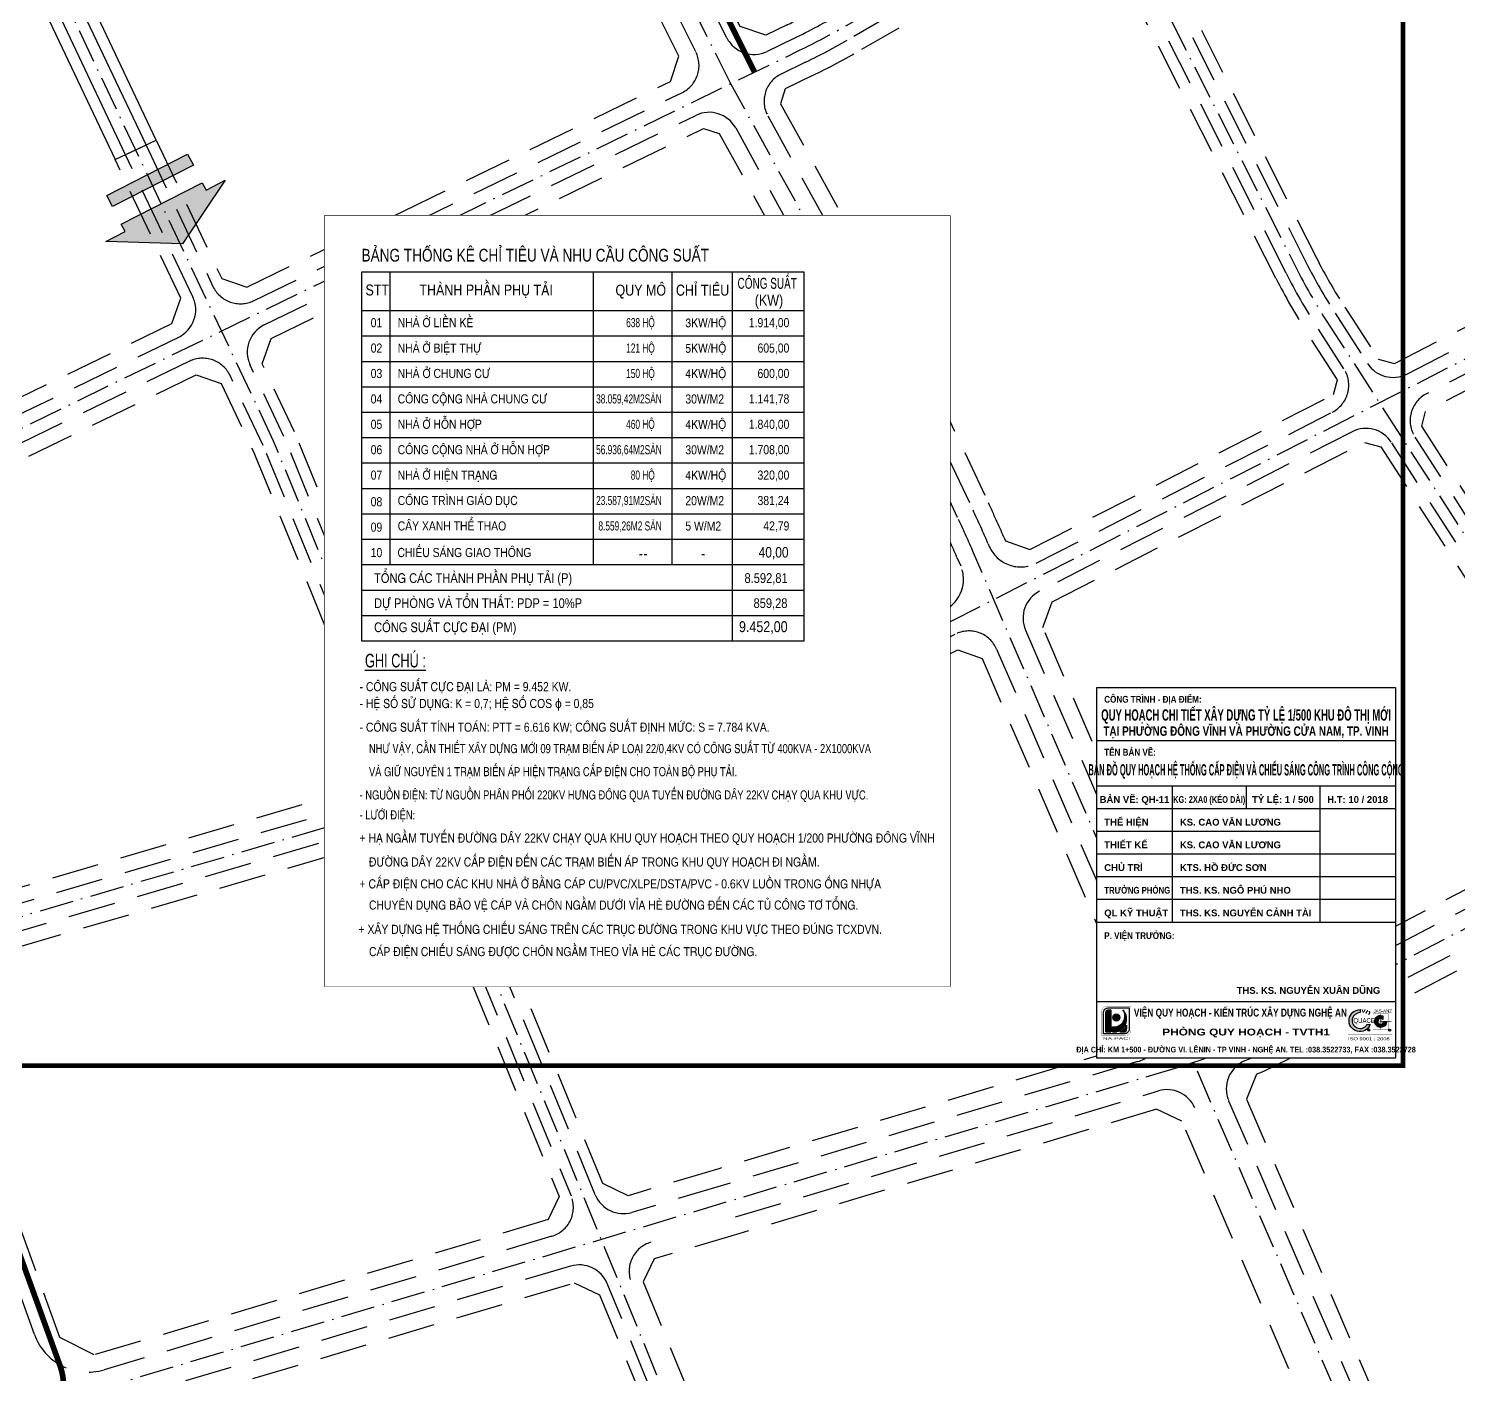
# Model space of a CAD drawing. Header units: metres. Extents: x 566107 to 571261, y 2062953 to 2068466.
# Drawn here: x 568860.5 to 569238.6, y 2065749.5 to 2066105.4 of the extents above; entities that cross this region are included whole.
import ezdxf
from ezdxf.enums import TextEntityAlignment as Align

# ---------------------------------------------------------------- set-up
doc = ezdxf.new("R2010")
doc.units = ezdxf.units.M
for name, pattern in [('ACAD_ISO03W100', [30, 12, -18]), ('ACAD_ISO10W100', [18.5, 12, -3, 0.5, -3]), ('HIDDEN', [0.375, 0.25, -0.125])]:
    doc.linetypes.add(name, pattern=pattern)
for name, color, linetype in [('Dien', 1, 'CONTINUOUS'), ('DIEN QH', 6, 'CONTINUOUS'), ('hacth sdd', 8, 'CONTINUOUS'), ('hatchViaHe+LogDg', 129, 'CONTINUOUS'), ('Khung ban ve', 7, 'CONTINUOUS'), ('KTEN', 7, 'CONTINUOUS'), ('LogDg', 7, 'CONTINUOUS'), ('LogDg phu', 7, 'CONTINUOUS'), ('TimDg', 222, 'CONTINUOUS'), ('ViaHeS', 32, 'CONTINUOUS'), ('ViaHeSphu', 32, 'CONTINUOUS')]:
    doc.layers.add(name, color=color, linetype=linetype)
doc.styles.add('ARIALB', font='VHARIALB.TTF', dxfattribs={"width": 0.75})
doc.styles.add('CHU HOA Day', font='VHARIAL.TTF')
doc.styles.add('CHUSDD', font='VHAVANB.TTF')
doc.styles.add('ghi chu', font='VHBLACK.TTF', dxfattribs={"width": 0.8, "height": 2.2})
doc.styles.add('KTEN', font='VHARIALN.TTF')
doc.styles.add('Lg', font='VHSOUTH.TTF')
doc.styles.add('qucert', font='VHHELS.TTF')
doc.styles.get("Standard").update_dxf_attribs({"font": 'VHARIALN.TTF'})
doc.linetypes.add('DIEN22KV', pattern='A,12.7,-5.08,["22KV",Standard,S=2.54,R=0,X=-2.54,Y=-1.27],-9.08', length=26.86)
doc.linetypes.add('DIEN35KV', pattern='A,12.7,-5.08,["35KV",Standard,S=2.54,R=0,X=-2.54,Y=-1.27],-9.08', length=26.86)
pattern_1 = [(0, (211395.3925541214, -90336.13277376824), (1e-16, 0.2235564632651858), [])]
pattern_2 = [(0, (574248.8517810417, -244446.574860965), (1e-16, 0.2235564632651857), [])]

# ---------------------------------------------------------------- blocks, each defined once
blk = doc.blocks.new('Lo go VQH')
at = {"layer": 'Khung ban ve'}
h = blk.add_hatch(dxfattribs=at)
h.set_pattern_fill('ANSI31', color=96, scale=1.788451706121486, angle=315, style=0)
h.set_pattern_definition(pattern_1)
edge = h.paths.add_edge_path()
edge.add_line((574263.2054599047, -244278.4885862459), (574264.2810953896, -244278.4885862459))
edge.add_line((574264.2810953896, -244278.4885862459), (574264.2810953896, -244291.3688516108))
edge.add_line((574264.2810953896, -244291.3688516108), (574261.4170081986, -244291.3688516108))
edge.add_line((574261.4170081986, -244291.3688516108), (574261.4170081986, -244280.277037952))
edge.add_arc((574263.2054599046, -244280.277037952), 1.788451706059277, 89.99999999627039, 179.9999999981352, ccw=False)
h = blk.add_hatch(dxfattribs=at)
h.set_pattern_fill('ANSI31', color=96, scale=1.788451706121486, angle=315, style=0)
h.set_pattern_definition(pattern_1)
h.paths.add_polyline_path([(574271.298229289, -244278.4885862459, -0.6666872042364773), (574265.1753212428, -244288.300325458), (574265.1753212428, -244291.3688516108, 0.693719555275417)])
h = blk.add_hatch(dxfattribs=at)
h.set_pattern_fill('ANSI31', color=1, scale=1.788451706121486, angle=315, style=0)
h.set_pattern_definition(pattern_2)
edge = h.paths.add_edge_path()
edge.add_arc((574267.4690535716, -244283.0001501141), 2.014301086782563, 0, 360)
h = blk.add_hatch(dxfattribs=at)
h.set_pattern_fill('ANSI31', color=96, scale=1.788451706121486, angle=315, style=0)
h.set_pattern_definition(pattern_2)
h.paths.add_polyline_path([(574269.5285346288, -244291.3688516108), (574271.6223404566, -244291.3688516108, 0.4142135623730951), (574273.4107921628, -244289.5803999047), (574273.4107921628, -244287.4895842848, -0.1671265788168209)])
for p, q in [((574265.1753212428, -244291.3688516108), (574265.1753212428, -244288.300325458)), ((574273.4107921625, -244287.4895842848), (574273.4107921625, -244289.5803999047)), ((574269.5285346288, -244291.3688516108), (574271.6223404566, -244291.3688516108))]:
    blk.add_line(p, q, dxfattribs=at)
at = {"layer": 'Khung ban ve', "color": 8, "const_width": 0.1193428874866047}
blk.add_lwpolyline([(574272.8801398897, -244293.3400880008), (574259.0602330997, -244293.3400880008), (574259.0602330997, -244279.5201812109, -0.4142135623730955), (574262.1313234974, -244276.4490908132), (574275.9512302872, -244276.4490908132), (574275.9512302872, -244290.268997603, -0.4142135623730949)], format="xyb", close=True, dxfattribs=at)
at = {"layer": 'Khung ban ve'}
for points in [[(574272.2417259525, -244292.3513646544), (574260.048956446, -244292.3513646544), (574260.048956446, -244280.1585951479, -0.4142135623730955), (574262.7584607808, -244277.4490908131), (574274.9512302872, -244277.4490908131), (574274.9512302872, -244289.6418603196, -0.4142135623730949)], [(574263.2054599047, -244278.4885862459), (574264.2810953896, -244278.4885862459), (574264.2810953896, -244291.3688516108), (574261.4170081986, -244291.3688516108), (574261.4170081986, -244280.277037952, -0.4142135623730951)]]:
    blk.add_lwpolyline(points, format="xyb", close=True, dxfattribs=at)
blk.add_circle((574267.4690535716, -244283.0001501141), 2.014301086782563, dxfattribs=at)
for centre, radius, start, end in [((574266.1928266529, -244282.1189521784), 6.264558474578288, 260.6524632251169, 35.41599206321564), ((574265.8288574881, -244283.7840640072), 7.612891212695201, 265.0753253037811, 44.07453177830738), ((574265.8288574881, -244283.7840640072), 8.438993656605867, 296.0020076093737, 333.9538443294737), ((574271.6223404566, -244289.5803999047), 1.788451706121486, 270, 0)]:
    blk.add_arc(centre, radius, start, end, dxfattribs=at)
at = {"layer": 'Khung ban ve', "color": 7, "linetype": 'Continuous', "style": 'CHU HOA Day', "width": 1.896356914173041}
blk.add_text('na.paci', height=1.5, dxfattribs=at).set_placement((574259.5453352983, -244295.8580949404), (574275.444464106, -244295.8580949404), align=Align.FIT)
blk = doc.blocks.new('Iso2')
at = {"layer": 'Khung ban ve'}
for points in [[(22.93323919837425, 39.87287006068493), (22.93323919837425, 45.4219138247496, 1.89725448250508), (41.80665518627839, 17.35536511610438), (35.64011241072384, 17.35536511610438, -1.704345962455295)], [(72.47733678581456, 22.4109563142447), (66.78856129930507, 22.4109563142447, -4.571524084234249), (65.76887521026904, 26.80861892936132), (65.76887521026904, 33.61963301646087, 3.106453932130191)]]:
    blk.add_hatch(color=152, dxfattribs=at).paths.add_polyline_path(points)
at = {"layer": 'Khung ban ve', "color": 152}
for points in [[(22.93323919837425, 45.4219138247496), (22.93323919837425, 39.87287006068493, 1.704345962455295), (35.64011241072384, 17.35536511610438), (41.80665518627839, 17.35536511610438, -1.89725448250508), (22.93323919837425, 45.4219138247496), (22.93323919837425, 39.87287006068493)], [(65.76887521026904, 33.61963301646087), (65.76887521026904, 26.80861892936132, 4.571524084234249), (66.78856129930507, 22.4109563142447), (72.47733678581456, 22.4109563142447, -3.106453932130191), (65.76887521026904, 33.61963301646087, 0.2071938089697671)]]:
    blk.add_lwpolyline(points, format="xyb", dxfattribs=at)
at = {"layer": 'Khung ban ve', "color": 130, "linetype": 'ACAD_ISO03W100', "ltscale": 0.0001, "const_width": 0.5}
blk.add_lwpolyline([(47.07358921817821, 8.951478247789794), (75.96912935980134, 8.951478247789794), (75.96912935980134, 37.43010417120266), (47.07358921817821, 37.43010417120266)], close=True, dxfattribs=at)
for points in [[(61.07717115635566, 38.65247911877468), (61.07717115635566, 7.518819520710352)], [(43.68618034101807, 23.31755555950981), (61.07717115635566, 23.31755555950981)]]:
    blk.add_lwpolyline(points, dxfattribs=at)
at = {"layer": 'Khung ban ve', "color": 32, "const_width": 1}
blk.add_lwpolyline([(61.07717115635566, 23.5810043997849), (81.17706030848787, 23.5810043997849)], dxfattribs=at)
at = {"layer": 'Khung ban ve', "color": 130, "const_width": 1}
blk.add_lwpolyline([(83.02901482612346, -1.643453250588208), (0.1346825287414788, -1.643453250588208)], dxfattribs=at)
at = {"layer": 'Khung ban ve', "color": 152}
for centre in [(39.19176170260039, 7.048733289032213), (78.29165976753494, 7.048733289032213)]:
    blk.add_circle(centre, 1.994138130875126, dxfattribs=at)
at = {"layer": 'Khung ban ve', "color": 152, "style": 'qucert', "width": 0.75}
blk.add_text('quacert', height=9, dxfattribs=at).set_placement((10.46039015558443, 20.58140231416532))
at = {"layer": 'Khung ban ve', "style": 'Lg', "width": 1.449999999999999}
blk.add_text('iso 9001 : 2008 ', height=5.5, dxfattribs=at).set_placement((0.5672030727237143, -11.77100336611931))
at = {"layer": 'Khung ban ve', "color": 152, "width": 6, "attachment_point": 1, "style": 'qucert'}
for s, insert, char_height, rotation in [('{\\f.VnBahamasB|b1|i0|c0|p34;\\W1.4;\\T1.35;v}', (25.72328765420195, 48.29178888064411), 8, 354.09768764793756), ('{\\f.VnBahamasB|b1|i0|c0|p34;\\W1.4;n}', (35.958509920672, 47.40800198088083), 9, 332.22172411190087)]:
    blk.add_mtext(s, dxfattribs=dict(at, insert=insert, char_height=char_height, rotation=rotation))
at = {"layer": 'Khung ban ve', "color": 152, "attachment_point": 1, "style": 'qucert'}
for s, insert, char_height, width in [('\\pt12.6;jas-anz', (47.94844504116097, 45.96590715507888), 6, 28.86497407997911), ('\\pt12.6;{\\f.VnArialH|b1|i0|c0|p34;r}', (38.5145314994268, 7.953174196622712), 1.889999999999995, 1.60257936288277), ('\\pt12.6;{\\f.VnArialH|b1|i0|c0|p34;r}', (77.61442956436134, 7.953174196622712), 1.889999999999995, 1.60257936288277)]:
    blk.add_mtext(s, dxfattribs=dict(at, insert=insert, char_height=char_height, width=width))
blk = doc.blocks.new('khungten-EuS2')
at = {"color": 5}
blk.add_wipeout([(-78.99999999813735, 98.00000000000001), (-2.248512487312837e-11, 98.00000000000001), (-2.248512487312837e-11, 0), (-78.99999999813735, 0)], dxfattribs=at).dxf.layer = 'KTEN'
at = {"layer": 'KTEN'}
blk.add_lwpolyline([(0, 0), (-78.99999999813735, 0), (-78.99999999813735, 98), (0, 98)], close=True, dxfattribs=at)
at = {"layer": 'KTEN', "color": 32, "flags": 128}
for points in [[(-78.99999999813735, 84), (0, 84)], [(-78.99999999813735, 72), (0, 72)], [(-58.99999999906868, 72), (-58.99999999906868, 36)], [(-39.49999999906868, 72), (-39.49999999906868, 66)], [(-19.99999999906868, 72), (-19.99999999906868, 36)], [(-78.99999999813735, 66), (0, 66)], [(-78.99999999813735, 60), (-19.99999999906867, 60)], [(-78.99999999813735, 54), (-2.250644115520117e-11, 54.00000000000001)], [(-78.99999999813735, 48), (0, 48)], [(-78.99999999813735, 42), (0, 42)], [(-78.99999999813735, 36), (0, 36)], [(-78.99999999813735, 15), (0, 15)]]:
    blk.add_lwpolyline(points, dxfattribs=at)
at = {"layer": 'Khung ban ve'}
for name, p, xscale, yscale, zscale in [('Lo go VQH', (-262628.89151041, 111696.9277359627), 0.4572000000625849, 0.4571999998297542, 0.4571999999939421), ('Iso2', (-12.60408049833495, 6.40331695554778), 0.1413914271397516, 0.1413914272561669, 0.1413914271104056)]:
    blk.add_blockref(name, p, dxfattribs=dict(at, xscale=xscale, yscale=yscale, zscale=zscale))
at = {"layer": 'Khung ban ve', "linetype": 'Continuous', "ltscale": 15, "style": 'ARIALB', "width": 0.75}
blk.add_text('viÖn quy ho¹ch - kiÕn tróc x©y dùng nghÖ an', height=2.1, dxfattribs=at).set_placement((-40.99281247530598, 11), align=Align.CENTER)
at = {"layer": 'Khung ban ve', "linetype": 'Continuous', "ltscale": 15, "style": 'ARIALB', "width": 1.25}
blk.add_text('phßng quy ho¹ch - tvth1', height=1.8, rotation=359.9999999474795, dxfattribs=at).set_placement((-39.49999999906868, 5.994999999878928), align=Align.CENTER)
at = {"layer": 'Khung ban ve', "color": 7, "linetype": 'Continuous', "ltscale": 15, "style": 'ARIALB', "width": 0.8}
blk.add_text('§Þa chØ: km 1+500 - ®\xadêng vi. lªnin - tp vinh - nghÖ an. Tel :038.3522733, Fax :038.3522728', height=1.5, dxfattribs=at).set_placement((-39.49999999918509, 1.503999999491498), align=Align.CENTER)
at = {"layer": 'KTEN', "style": 'ARIALB'}
for s, width, p in [('c«ng tr×nh - ®Þa ®iÓm:', 0.85, (-76.99999999813735, 94)), ('tªn b¶n vÏ:', 0.85, (-76.99999999813735, 80)), ('tr\xadëng phßng', 0.82, (-76.99999999813735, 43.5)), ('p. viÖn tr\xadëng:', 0.85, (-76.99999999813735, 31.5))]:
    blk.add_text(s, height=1.8, rotation=359.9999999465933, dxfattribs=dict(at, width=width)).set_placement(p)
for s, p in [('b¶n vÏ: Qh-11', (-68.99999999860302, 67.5)), ('tû lÖ: 1 / 500', (-29.74999999906868, 67.5)), ('h.t: 10 / 2018', (-9.999999999534339, 67.5))]:
    blk.add_text(s, height=1.8, rotation=359.9999999465933, dxfattribs=at).set_placement(p, align=Align.CENTER)
at = {"layer": 'KTEN', "style": 'ARIALB', "width": 0.75}
blk.add_text('KG: 2xa0 (kÐo dµi)', height=1.8, rotation=359.9999999465933, dxfattribs=at).set_placement((-49.24999999906868, 67.5), align=Align.CENTER)
at = {"layer": 'KTEN', "style": 'ARIALB'}
for s, p in [('thÓ hiÖn', (-76.99999999813735, 61.52193445339799)), ('ks. cao v¨n l\xad¬ng', (-56.99999999906868, 61.5)), ('thiÕt kÕ', (-76.99999999813735, 55.52193445339799)), ('ks. cao v¨n l\xad¬ng', (-56.99999999906868, 55.5)), ('chñ tr×', (-76.99999999813735, 49.5)), ('kts. hå ®øc s¬n', (-56.99999999906868, 49.5)), ('ths. KS. ng« phó nho', (-56.99999999906868, 43.5)), ('QL Kü THUËT', (-76.99999999813735, 37.5)), ('ths. KS. nguyÔn c¶nh tµi', (-56.99999999906868, 37.5)), ('ths. ks. nguyÔn xu©n dòng', (-42, 17))]:
    blk.add_text(s, height=1.8, rotation=359.9999999465933, dxfattribs=at).set_placement(p)
at = {"layer": 'KTEN', "color": 5, "style": 'ARIALB', "width": 0.75}
for tag, height, p in [('CT', 3, (-39.49999999906868, 89.25)), ('DD', 2.5, (-39.49999999906868, 85.25)), ('TBV', 3, (-39.49999999906868, 74.75))]:
    blk.add_attdef(tag, text='', height=height, dxfattribs=at).set_placement(p, align=Align.CENTER)

msp = doc.modelspace()

# ---------------------------------------------------------------- hatches: boundary and pattern name
at = {"layer": 'hacth sdd'}
h = msp.add_hatch(dxfattribs=at)
h.set_pattern_fill('CROSS', color=64, scale=0.05, style=0)
h.set_pattern_definition([(0, (568124.4922125977, 2065856.434559209), (0.3175, 0.3175), [0.15875, -0.4762500000000001]), (90, (568124.5715875977, 2065856.355184209), (-0.3175, 0.3175), [0.15875, -0.4762500000000001])])
edge = h.paths.add_edge_path()
edge.add_arc((568970.7276748744, 2066194.726837185), 1.749977558674758, 300.1574367676133, 480.1574367676133)
edge.add_line((568969.8485250591, 2066196.239952204), (568836.0693864466, 2066118.5116212))
edge.add_arc((568334.5707710537, 2066981.646747391), 998.2500224413319, 297.07455533379755, 300.1574367596903, ccw=False)
edge.add_arc((568789.720296955, 2066091.231726699), 1.749977559042764, 117.0745932350957, 297.0735870310036)
edge.add_arc((568334.5708065463, 2066981.646682356), 1001.74990349739, 297.0745535939011, 300.1574368760959)
edge.add_line((568837.8276861224, 2066115.485391189), (568971.6068246897, 2066193.213722167))
at = {"layer": 'hatchViaHe+LogDg'}
for points in [[(568881.2045800353, 2066061.206051535), (568902.560997077, 2066072.156094965), (568904.097192422, 2066069.268435226), (568882.6977677774, 2066058.293812847)], [(568881.2045800353, 2066061.206051535), (568902.560997077, 2066072.156094965), (568904.097192422, 2066069.268435226), (568882.6977677774, 2066058.293812847)], [(568907.4510782238, 2066062.672954688), (568912.5474959277, 2066065.286033233), (568901.2070647622, 2066048.436685928), (568880.9552358727, 2066049.085253767), (568886.0516535777, 2066051.698332309), (568885.0561950834, 2066053.63982477), (568906.4556197274, 2066064.614447146)], [(568907.4510782238, 2066062.672954688), (568912.5474959277, 2066065.286033233), (568901.2070647622, 2066048.436685928), (568880.9552358727, 2066049.085253767), (568886.0516535777, 2066051.698332309), (568885.0561950834, 2066053.63982477), (568906.4556197274, 2066064.614447146)]]:
    msp.add_hatch(color=158, dxfattribs=at).paths.add_polyline_path(points)

# ---------------------------------------------------------------- linework, layer by layer
at = {"layer": 'Dien', "color": 10, "linetype": 'DIEN22KV', "const_width": 1.5}
msp.add_lwpolyline([(568832.1889035627, 2066534.286698877), (569052.4357790481, 2066093.922974733)], dxfattribs=at)
at = {"layer": 'Dien', "linetype": 'DIEN35KV', "const_width": 1.5, "elevation": -3.034103635002339e-09}
msp.add_lwpolyline([(568773.5334905382, 2066017.202385933), (568786.6982428948, 2065980.609956218), (568817.6458344415, 2065893.118097523), (568868.8698847424, 2065751.722802762, -0.431206018075862), (568859.0547205494, 2065732.239537912), (568456.7991927939, 2065612.243780963)], format="xyb", dxfattribs=at)
at = {"layer": 'DIEN QH', "color": 7}
msp.add_lwpolyline([(568938.8285446703, 2066055.919314977), (569104.1238576421, 2066055.919314977), (569104.1238576412, 2065852.052365207), (568938.8285446694, 2065852.052365207)], close=True, dxfattribs=at)
at = {"layer": 'Khung ban ve', "const_width": 1.2}
msp.add_lwpolyline([(567973.9280794318, 2066641.109092405), (569223.9280794318, 2066641.109092405), (569223.9280794318, 2065831.109092405), (567973.9280794318, 2065831.109092405)], close=True, dxfattribs=at)
at = {"layer": 'LogDg'}
msp.add_lwpolyline([(568872.3407905821, 2066115.209132465), (568891.5806917106, 2066074.571442046), (568886.1577727098, 2066072.003962833), (568867.7120744741, 2066110.964172112, 0.4390850403021555)], format="xyb", dxfattribs=at)
at = {"layer": 'LogDg', "ltscale": 0.75}
for points in [[(568881.2045800353, 2066061.206051534), (568902.5609970769, 2066072.156094965), (568904.097192422, 2066069.268435227), (568882.6977677773, 2066058.293812847)], [(568907.4510782235, 2066062.672954688), (568912.5474959277, 2066065.286033233), (568901.207064762, 2066048.436685929), (568880.9552358724, 2066049.085253768), (568886.0516535776, 2066051.698332309), (568885.0561950833, 2066053.63982477), (568906.4556197273, 2066064.614447146)]]:
    msp.add_lwpolyline(points, close=True, dxfattribs=at)
at = {"layer": 'LogDg phu', "linetype": 'HIDDEN', "ltscale": 50}
for points in [[(569234.4552261118, 2066183.45196208, 0.428813008141019), (569223.3380360934, 2066186.731083385), (569154.4833696121, 2066146.999228117, 0.3980388323877919), (569151.3413535171, 2066136.462505653), (569198.3444081878, 2066043.430608866, 0.02618506051788), (569205.9920176824, 2066030.079532255), (569214.5554188052, 2066016.793948657, 0.3850223366296933), (569224.9159784948, 2066014.002332146), (569294.2009554759, 2066049.359076553, 0.4147753695952906), (569297.6834054638, 2066060.134883427)], [(569330.9494300315, 2065927.632330915), (569350.6075692496, 2065934.331027519, 0.457458314251994), (569355.7133024153, 2065946.956274775), (569308.1772163822, 2066039.668279459, 0.4136519782417972), (569297.422055009, 2066043.144057378), (569230.1674485882, 2066008.823429256, 0.4440200327990047), (569227.0796002832, 2065997.363460975), (569253.124384392, 2065956.956600242), (569282.1259349564, 2065908.239560818, 0.4529497109706858), (569293.951523456, 2065906.048216221), (569299.9772669761, 2065910.796507016, -0.0849440042193754)], [(568812.3246929648, 2065973.869349326), (568796.1004924714, 2065967.327338404, 0.4026196749825828), (568791.5596865448, 2065957.213240276), (568822.2679978395, 2065871.369379529, 0.3971729731416565), (568832.0498813047, 2065866.386673299), (568951.4811448475, 2065901.378359109, 0.4451381927830261), (568956.6328252634, 2065912.092899458), (568922.5678219353, 2065995.100225192), (568913.7947931776, 2066013.630238642, 0.4171192756870238), (568903.0694395539, 2066017.403210412), (568825.1210374446, 2065979.548404677, -0.017204024425788)]]:
    msp.add_lwpolyline(points, format="xyb", close=True, dxfattribs=at)
for points in [[(569075.216945139, 2066109.341194235, -0.01781999079782081), (569062.8475309628, 2066102.7795286), (569055.7792661979, 2066099.346901602, -0.4107988723631046), (569045.1294762975, 2066102.964625183), (569023.627937064, 2066145.955009814)], [(568961.4989117249, 2066053.560658307), (569033.2893672807, 2066088.424923322, 0.4176365172613098), (569036.9495672702, 2066099.199754513), (569015.5785677506, 2066141.929136783)], [(569110.2320018663, 2065978.031413517, -0.0080294408891361), (569114.2527156323, 2065969.116977386), (569114.548071776, 2065968.433038757, 0.433146509612095), (569126.9014495327, 2065963.984640005), (569205.2203052432, 2066003.951453653, 0.4440200328328097), (569208.3081535475, 2066015.411421934), (569200.9488646847, 2066026.828900341, -0.0261850605180856), (569192.9891078636, 2066040.724918854), (569146.5376056529, 2066132.665142518, 0.4305754272848229), (569135.3988208836, 2066135.986691617), (569078.7155314325, 2066103.278200424, -0.0178199907978175), (569065.9054765438, 2066096.482785884), (569059.496077601, 2066093.370130008, 0.4291285607487496), (569055.9807718178, 2066082.319181737), (569087.2707298577, 2066025.415294344, -0.0157448829674101), (569095.9752155989, 2066008.332635189), (569110.2320018823, 2065978.031413483)], [(568965.0963679382, 2066047.525923145), (569036.978830182, 2066082.434870224, -0.3994542233150522), (569047.4837258764, 2066079.093263723), (569079.3843664958, 2066021.078789582, -0.0157448829674101), (569087.8315767957, 2066004.501036611), (569102.0883630632, 2065974.199814939, -0.0080294408891361), (569105.9902379985, 2065965.548859679), (569106.9738215876, 2065963.271233751, -0.3955307336591382), (569102.8022441393, 2065951.686599611), (569091.7162850057, 2065946.029335358, -0.0467467981704764), (569057.6475396685, 2065932.483624355), (569005.950913616, 2065917.337237701), (568972.7092625672, 2065907.597899986, -0.3839506906537109), (568963.0589161885, 2065912.237903087), (568928.058480886, 2065997.524627), (568919.1244105519, 2066016.394785532, -0.4113138070478798), (568922.8601742648, 2066027.014368535), (568965.0963679382, 2066047.525923145)], [(568777.4616536536, 2065996.623729531), (568783.8066877909, 2065978.886439398, 0.4259032834885609), (568794.3309828334, 2065974.161472259), (568809.7069164761, 2065980.361440381, 0.0172040244257538), (568822.0630918582, 2065985.845147391), (568900.2165424633, 2066023.799532729, 0.4113138070555703), (568903.9523061761, 2066034.419115732), (568886.1577727097, 2066072.003962833)], [(568891.5806917107, 2066074.571442046), (568909.2819235506, 2066037.183662621, 0.4171192756867848), (568920.0072771744, 2066033.410690852), (568961.4989117247, 2066053.560658307)], [(569187.8876635178, 2065845.13679297), (569265.0719389294, 2065885.400760943, 0.0340066748849343), (569276.1419550723, 2065892.169770433, 0.3910180622275651), (569278.3886732571, 2065902.787857241), (569248.0233918097, 2065953.795702841), (569220.8323350268, 2065995.980934251, 0.3850223366386697), (569210.4717753365, 2065998.772550763), (569127.8162570061, 2065956.592699332, 0.3955307336591382), (569124.1081881628, 2065946.295246764), (569167.9341385146, 2065844.810104078, 0.4146159468407903), (569178.4603087511, 2065840.641703333, 0.0179511053109145), (569187.8876635112, 2065845.136792967)], [(569094.8980962468, 2065939.794267016), (569105.5021779359, 2065945.205624893, -0.4331465096120948), (569116.4829581636, 2065941.251492668), (569158.8878371972, 2065843.057040186, -0.4491675257981563), (569153.8295398498, 2065832.21898435), (569044.2389121642, 2065799.538944797), (569020.0558134967, 2065792.327519539, -0.385327080111759), (569010.3686729111, 2065796.956646579), (568971.8388842128, 2065890.843463209, -0.4451381927884054), (568976.9905646286, 2065901.558003557), (569008.3973808768, 2065910.759760399), (569059.6157060213, 2065925.766011594, 0.0467467981704764), (569094.8980962374, 2065939.794267011)], [(568856.5239397783, 2065775.608258665), (568855.9932873657, 2065785.381621856, 0.0724502957704836), (568855.7084852429, 2065786.794645654), (568842.7547857617, 2065823.006196456, 0.0729934229411238), (568842.0723149299, 2065824.287960591), (568836.3146985662, 2065832.102387295), (568830.0281614766, 2065849.676151262, -0.4314619867734806), (568835.3113789794, 2065860.047988481), (568955.7624469092, 2065895.33846268, -0.383950690651016), (568965.4127932875, 2065890.698459579), (569003.9830604666, 2065796.713007691, -0.4437023781080545), (568998.8681742575, 2065786.009343403), (568880.5047209149, 2065750.713238069, -0.3985617739326047), (568862.0947002778, 2065760.035419637), (568856.5239397786, 2065775.608258662)], [(569192.0502627837, 2065837.157271221), (569269.2345381946, 2065877.421239193, 0.0298499754538502), (569279.9236367022, 2065883.835977634, -0.4189481027751877), (569291.1159102684, 2065881.645420722), (569339.2923621379, 2065808.758508088), (569359.458008459, 2065773.199245731, -0.4266654528362219), (569356.1475204625, 2065762.133229518), (569239.8277778812, 2065702.526162964, -0.4336485167017452), (569227.4608540828, 2065706.967634613), (569177.8455844615, 2065821.858759085, -0.4138731726356388), (569182.0098145227, 2065832.371152402, 0.0180039543683363), (569192.0502627757, 2065837.157271217)], [(569019.9074318107, 2065773.713235757, -0.4437023780836693), (569025.02231802, 2065784.416900045, -6.63623e-11), (569047.4291176735, 2065791.098631085), (569159.2379514412, 2065824.440142006, -0.3801026895779687), (569168.8685031647, 2065819.945406513, 5.9294e-12), (569219.9047619546, 2065701.763782069, -0.3951871123396745), (569215.7427107154, 2065690.184016377, -0.0313092882814378), (569181.6700980054, 2065675.356711146), (569083.2107941489, 2065639.65561468, -0.4020885647163571), (569073.0827381212, 2065644.13919963, -4.83118e-11), (569019.9074318107, 2065773.713235757, -13.55087923959018)], [(568875.2496930471, 2065723.261161469), (568922.8945894036, 2065590.071751968, 0.4154779374119224), (568933.154182519, 2065585.245463888), (569062.5105602304, 2065632.149761803, 0.4264434146488366), (569067.1845309965, 2065642.707884002), (569013.5218193661, 2065773.46959687, 0.3853270800991385), (569003.8346787808, 2065778.09872391), (568885.086736725, 2065742.687963641, 0.4300405153922167), (568875.2496930471, 2065723.261161468)]]:
    msp.add_lwpolyline(points, format="xyb", dxfattribs=at)
at = {"layer": 'TimDg', "linetype": 'ACAD_ISO10W100', "ltscale": 0.75}
msp.add_lwpolyline([(569046.1840433407, 2066090.796183899), (568821.57940284, 2066539.872865387)], dxfattribs=at)
for points in [[(568558.1845930172, 2065894.151707484), (568733.8046922791, 2065946.916146214, 0.0228583580568122), (568751.69698701, 2065953.196536502), (568811.0158047206, 2065977.115394853, 0.0172040244257323), (568823.5920646514, 2065982.696776034), (569064.3765037507, 2066099.631157241, 0.0178199908141283), (569076.9662382926, 2066106.309697333), (569234.223978355, 2066197.053608911)], [(569143.7455655434, 2066144.844000096), (569195.6667580259, 2066042.07776386, 0.02618506051799402), (569203.4704411837, 2066028.454216297), (569250.573888101, 2065955.376151541), (569290.4312556754, 2065888.42342282, 0.01177333034304831), (569294.1860646405, 2065882.441144848), (569341.8514781834, 2065810.327390145), (569369.3529598563, 2065761.832420709), (569387.9408680827, 2065726.808445619, -0.110411543711766), (569393.0244422252, 2065708.295330229), (569395.3832801665, 2065659.247557889, 0.1710194013973222), (569409.4241595446, 2065624.777803805), (569455.2684863821, 2065573.092324252), (569487.4810468778, 2065537.611350364, -0.1050919412276144), (569496.6936135154, 2065521.806161106), (569504.4816036376, 2065498.172458333, 0.06472252834494165), (569510.7299802834, 2065485.157259991), (569522.6147514093, 2065466.892071385), (569556.529379816, 2065426.673948936, -0.04877271195609806), (569561.3866837169, 2065419.621127164), (569601.8515131661, 2065346.53285072)], [(569278.834998483, 2065059.656135766), (569264.5269734287, 2065093.529310778, -0.0210175178208976), (569255.7019476439, 2065117.14407809), (569137.3027724003, 2065479.750271323), (568925.3131514108, 2065996.312426096), (568861.4377770493, 2066131.22724045)], [(568224.6297189047, 2065550.434805205), (568690.6807987861, 2065689.411728227), (569163.4571935057, 2065830.394142556, 0.04779126320281171), (569189.9689631507, 2065841.147032096), (569267.1532385624, 2065881.411000068, 0.04667288304413944), (569282.7952716611, 2065891.527845013), (569302.762458096, 2065907.262004161, -0.08494400423705069), (569332.4008916438, 2065923.37284043), (569436.4645401516, 2065958.833511514), (569480.1046780173, 2065972.203622438, 0.05581977569525856), (569520.9532285862, 2065989.90020912), (569558.9701881188, 2066011.684429851), (569577.9903611438, 2066023.764875238, 0.04351131585312356), (569593.4458342672, 2066035.583225533), (569606.6416385947, 2066047.62715201, -0.0351499840612001), (569617.3600985807, 2066055.688475423), (569692.6588285115, 2066104.135367295)], [(569408.6618517798, 2066103.840109715), (569093.3071906312, 2065942.911801189, -0.04674679817551361), (569058.631622848, 2065929.124817975), (568564.1792138047, 2065784.257189562), (568255.9034754456, 2065693.936720197)], [(569392.9995448957, 2065220.245184635), (569228.6903137965, 2065692.636066509, 0.0182318454471012), (569228.1614312485, 2065693.994827301), (569110.1214768153, 2065967.332918533, 0.008029440871635), (569106.1601824805, 2065976.115614194), (569091.9033961971, 2066006.4168359, 0.0157448830146864), (569083.3275481635, 2066023.247041987), (569046.1840433378, 2066090.796183905)], [(569392.9995448958, 2065220.245184635), (569228.6903137965, 2065692.636066509, 0.01823184544710117), (569228.1614312486, 2065693.994827301), (569110.1214768154, 2065967.332918533, 0.008029440871635039), (569106.1601824805, 2065976.115614194), (569091.9033961972, 2066006.4168359, 0.01574488301468638), (569083.3275481636, 2066023.247041987), (569046.1840433378, 2066090.796183904)]]:
    msp.add_lwpolyline(points, format="xyb", dxfattribs=at)
at = {"layer": 'ViaHeS', "elevation": 3.0256135e-09}
msp.add_lwpolyline([(568866.1008137994, 2066107.356639937), (568883.4463132082, 2066070.720223227), (568894.2921512153, 2066075.855181654), (568876.5134502278, 2066113.406588078)], dxfattribs=at)
at = {"layer": 'ViaHeSphu', "linetype": 'HIDDEN', "ltscale": 50}
for points in [[(569131.8317612243, 2066206.37600767), (569154.2339672039, 2066163.01520269), (569153.0125589115, 2066158.85050887), (569073.2177529766, 2066112.805762129, -0.0178199908138898), (569061.10013348, 2066106.37766729), (569055.4229575633, 2066103.620607676), (569048.6886880687, 2066105.908232669), (569027.6526217222, 2066147.96794633)], [(569089.8981071596, 2065949.592231556, -0.0467467981704764), (569056.5228731779, 2065936.322260217), (569004.8733119294, 2065921.189662891), (568971.9606031678, 2065911.546700655), (568965.2640154497, 2065914.766500914), (568930.8038103634, 2065998.736827906), (568922.2849041104, 2066016.73009475), (568924.6430114664, 2066023.433440765), (568967.1520572028, 2066044.077503053), (569038.9976251407, 2066078.968532808), (569043.1417307425, 2066077.65029314), (569075.4411848178, 2066018.910537233, -0.015744883014637), (569083.75975741, 2066002.58523733), (569098.0165436933, 2065972.284015625, -0.0080294408714882), (569101.8589991981, 2065963.764800833), (569102.7319711182, 2065961.743311758), (569100.2606384779, 2065954.880324116), (569089.8981071693, 2065949.592231561)], [(568783.1110665166, 2065998.644653652), (568789.1471332342, 2065981.771069631), (568795.4684445643, 2065978.933065928), (568808.2110441976, 2065984.071206697, 0.0172040244257294), (568820.3156943807, 2065989.443286083), (568898.4337052614, 2066027.380460502), (568900.7918126171, 2066034.083806516), (568883.4463132083, 2066070.720223226)], [(569347.916822076, 2065938.168219744), (569350.3683302326, 2065944.230208419), (569303.2961105303, 2066036.037511412), (569296.5612312343, 2066038.214042655), (569229.8215685362, 2066004.156194927), (569228.7747123446, 2066000.270985043), (569255.6748806833, 2065958.537048942), (569284.2872533404, 2065910.473753717), (569290.7721137507, 2065909.27207451), (569297.1920758542, 2065914.331009868, -0.0849440042191316), (569329.497968419, 2065931.891821399), (569347.916822076, 2065938.168219744)], [(568813.8205652435, 2065970.15958301, 0.017204024425814), (568826.8684349221, 2065975.950265985), (568904.8527185232, 2066013.822497184), (568911.4899578998, 2066011.487644864), (568919.8224924579, 2065993.888024286), (568953.6850421438, 2065911.374024071), (568950.7850402056, 2065905.342557585), (568834.0258267847, 2065871.133744998), (568827.5434285221, 2065874.435755937), (568797.5716436382, 2065958.220686447), (568800.5247480997, 2065964.798370848), (568813.8205652437, 2065970.15958301)], [(569096.7162740929, 2065936.231370818), (569106.2197800365, 2065941.081095033), (569112.6556878914, 2065938.763552007), (569154.3358932473, 2065842.247183192), (569151.5266835644, 2065836.228088364), (569043.0379338397, 2065803.87662997), (569019.0812372931, 2065796.732718057), (569012.3914471132, 2065799.929521937), (568974.786667332, 2065891.562338594), (568977.6866692703, 2065897.593805081), (569009.4023050416, 2065906.886041714), (569060.7403725106, 2065921.927375731, 0.0467467981704764), (569096.7162740824, 2065936.231370812)]]:
    msp.add_lwpolyline(points, format="xyb", dxfattribs=at)
for points in [[(569229.524842074, 2066179.917303742), (569222.9128731622, 2066181.867567081), (569154.9362036325, 2066142.642350652), (569153.6906227197, 2066138.465306364), (569201.0220583498, 2066044.783453871, 0.0261850605181602), (569208.5135941812, 2066031.704848211), (569217.3561359877, 2066017.986195225), (569221.6536240934, 2066016.828252111), (569289.717441505, 2066051.561827851), (569291.8898027046, 2066058.283803709)], [(569059.3541488915, 2066085.523680188), (569091.2139115094, 2066027.58354674, -0.0157448830147329), (569100.0470349846, 2066010.24843447), (569114.3038212678, 2065979.947212764, -0.0080294408716016), (569118.3839544328, 2065970.901036233), (569118.7981080561, 2065969.942005358), (569125.2340159114, 2065967.624462331), (569205.5661852953, 2066008.618687981), (569206.613041487, 2066012.503897864), (569198.4272881858, 2066025.203584384, -0.0261850605178492), (569190.3114577018, 2066039.372073848), (569143.2808688678, 2066132.458468273), (569139.3295979432, 2066133.636724309), (569080.7147236086, 2066099.813632538, -0.0178199908139942), (569067.6528740214, 2066092.884647192), (569060.6072513296, 2066089.463016073)], [(569245.4728955186, 2065952.215254141), (569274.781120515, 2065902.983060524), (569273.3327587728, 2065895.694736888, -0.0333118788168673), (569262.9906393018, 2065889.39052182), (569185.8063638847, 2065849.126553845, -0.0152993961385308), (569178.0392096874, 2065845.372397987), (569171.4553269196, 2065848.006820288), (569128.72182483, 2065946.962245607), (569131.1931574707, 2065953.825233249), (569213.7341297382, 2065995.946630797), (569218.031617844, 2065994.788687683)], [(569232.1114577221, 2065707.54903124), (569238.5435171861, 2065705.239013792), (569356.751720548, 2065765.813806073), (569357.9416906962, 2065769.791536536), (569336.7332460927, 2065807.18962603), (569289.3307904685, 2065878.905547557), (569282.5150776454, 2065880.156584626, -0.0299886617532021), (569271.3158378326, 2065873.431478321), (569194.1315624164, 2065833.167510346, -0.0156384497265435), (569185.1759151935, 2065828.846398761), (569182.557883078, 2065822.297292328)], [(569165.486547959, 2065816.426276279), (569158.7127630617, 2065819.587712121), (569048.6269049584, 2065786.759994341), (569025.9491436997, 2065779.997462266), (569023.0559393001, 2065773.9429994), (569075.7807945949, 2065645.466592235), (569082.3796209691, 2065642.545360507), (569180.6474570232, 2065678.177031238, 0.0305591457876348), (569213.590761367, 2065692.454208341), (569216.0467796051, 2065699.346959534)]]:
    msp.add_lwpolyline(points, format="xyb", close=True, dxfattribs=at)
for points in [[(568959.4432224603, 2066057.009078398), (569030.2348836092, 2066091.388289622), (569032.4959608472, 2066098.04440831), (569011.5538830961, 2066139.916200269)], [(568894.2921512153, 2066075.855181654), (568911.5867588278, 2066039.326256404), (568918.2239982049, 2066036.991404082), (568959.4432224605, 2066057.009078398)], [(569102.6831808981, 2065935.649154254), (569100.2118482575, 2065928.786166611)]]:
    msp.add_lwpolyline(points, dxfattribs=at)
for points in [[(569000.8345529782, 2065796.483244044), (568997.9413485781, 2065790.428781179), (568877.8308967303, 2065754.611719082), (568868.7650557163, 2065759.202339465), (568835.9726116757, 2065850.872310267), (568839.0868030698, 2065856.985987433), (568956.5111063084, 2065891.389662012), (568963.2076940264, 2065888.169861751)], [(569011.4990451648, 2065770.496721508), (569064.489757905, 2065641.372490668), (569061.687517311, 2065635.042455651), (568934.9315615881, 2065589.081064223), (568928.5469246698, 2065592.084506632), (568879.5520804562, 2065729.047641581), (568883.9024318543, 2065737.638984544), (569004.8092549846, 2065773.693525388)]]:
    msp.add_lwpolyline(points, close=True, dxfattribs=at)

# ---------------------------------------------------------------- next in the draw order: block references
at = {"layer": 'Khung ban ve'}
ref = msp.add_blockref('khungten-EuS2', (569221.9280794318, 2065833.109092405), dxfattribs=at)
ref.add_attrib('CT', 'quy ho¹ch chi tiÕt x©y dùng tû lÖ 1/500 khu ®« thÞ míi', dxfattribs={"layer": 'KTEN', "color": 5, "height": 3, "style": 'ARIALB', "width": 0.6}).set_placement((569182.4280794327, 2065922.359092405), align=Align.CENTER)
ref.add_attrib('DD', 't¹i ph\xadêng ®«ng vÜnh vµ ph\xadêng cöa nam, tp. vinh', dxfattribs={"layer": 'KTEN', "color": 5, "height": 2.5, "style": 'ARIALB', "width": 0.75}).set_placement((569182.4280794327, 2065918.359092405), align=Align.CENTER)
ref.add_attrib('TBV', 'b¶n ®å quy ho¹ch hÖ thèng cÊp ®iÖn vµ chiÕu s¸ng c«ng tr×nh c«ng céng', dxfattribs={"layer": 'KTEN', "color": 5, "height": 3, "style": 'ARIALB', "width": 0.43}).set_placement((569182.4280794327, 2065907.859092405), align=Align.CENTER)

# ---------------------------------------------------------------- next in the draw order: wipeouts: each hides what was drawn before it
at = {"color": 7}
msp.add_wipeout([(568938.8285446703, 2066055.9193149772), (569104.1238576421, 2066055.9193149772), (569104.1238576412, 2065852.052365207), (568938.8285446694, 2065852.052365207)], dxfattribs=at).dxf.layer = 'DIEN QH'

# ---------------------------------------------------------------- next in the draw order: linework, layer by layer
at = {"layer": 'DIEN QH', "color": 7, "linetype": 'Continuous'}
for p, q in [((568956.1096139967, 2065963.531576964), (568956.1096139938, 2066041.041260541)), ((569065.5174332757, 2066030.731576962), (568948.6806964683, 2066030.731576967)), ((569065.517433278, 2066024.011576963), (568948.6806964695, 2066024.011576968)), ((569065.5174332778, 2066017.291576964), (568948.6806964693, 2066017.29157697)), ((569065.5174332784, 2066010.571576966), (568948.6806964698, 2066010.571576971)), ((569065.5174332785, 2066003.851576967), (568948.68069647, 2066003.851576972)), ((569065.5174332773, 2065997.131576962), (568948.6806964688, 2065997.131576968)), ((569065.5174332772, 2065990.411576962), (568948.6806964687, 2065990.411576967)), ((569065.5174332764, 2065983.691576961), (568948.6806964679, 2065983.691576966)), ((569065.5174332771, 2065976.971576961), (568948.6806964686, 2065976.971576966)), ((569065.5174332777, 2065970.25157696), (568948.6806964691, 2065970.251576965)), ((569065.5174332792, 2065963.531576959), (568948.6806964725, 2065963.531576964)), ((569065.517433281, 2065956.811576959), (568948.6806964735, 2065956.811576965)), ((569065.517433281, 2065950.09157696), (568948.6806964738, 2065950.091576963)), ((569065.5174332794, 2065943.37157696), (568948.6806964716, 2065943.371576965))]:
    msp.add_line(p, q, dxfattribs=at)
at = {"layer": 'DIEN QH', "color": 9, "linetype": 'Continuous'}
for p, q in [((569009.916384505, 2065963.531576962), (569009.9163845031, 2066041.041260538)), ((569030.6907565938, 2065963.531576961), (569030.6907565922, 2066041.041260538)), ((569046.6136520037, 2065943.37157696), (569046.6136520025, 2066041.041260537))]:
    msp.add_line(p, q, dxfattribs=at)
at = {"layer": 'DIEN QH', "color": 7, "linetype": 'Continuous'}
msp.add_lwpolyline([(568948.6806964705, 2065943.371576965), (568948.6806964688, 2066041.041260541), (569065.5174332757, 2066041.041260537), (569065.5174332778, 2065943.37157696)], dxfattribs=at)

# ---------------------------------------------------------------- next in the draw order: texts
for s, height, rotation, style, width, p in [('b¶ng thèng kª chØ tiªu vµ nhu cÇu c«ng suÊt ', 3.359999999999998, 359.999999998932, 'ghi chu', 0.8, (568948.5631214601, 2066043.776872014)), ('c«ng suÊt', 2.879999999999999, 359.999999998932, 'KTEN', 0.8, (569047.9797961151, 2066036.578779291)), ('%%ughi chó :', 3.6, 359.9999992942931, 'CHUSDD', 0.7, (568949.4772531379, 2065936.432328426, 1.762699487804056e-08))]:
    msp.add_text(s, height=height, rotation=rotation, dxfattribs=dict(at, style=style, width=width)).set_placement(p)
at = {"layer": 'DIEN QH', "color": 7, "linetype": 'Continuous', "style": 'KTEN'}
for s, height, p in [('stt', 2.879999999999999, (568949.6061134676, 2066034.816258522)), ('thµnh phÇn phô t¶i', 2.879999999999999, (568963.8579338121, 2066034.816258522)), ('quy m«', 2.879999999999999, (569015.7007578231, 2066034.767895865)), ('chØ tiªu', 2.879999999999999, (569031.7022840128, 2066034.767895865)), ('(kW)', 2.879999999999999, (569052.5321916563, 2066032.102147292)), ('01', 2.399999999999999, (568950.9854552732, 2066026.409868031)), ('nhµ ë liÒn kÒ', 2.399999999999999, (568958.118796194, 2066026.418093551)), ('3kW/hé', 2.399999999999999, (569034.1811114897, 2066026.384189365)), ('nhµ ë biÖt thù', 2.399999999999999, (568958.1187961941, 2066019.698093552)), ('5kW/hé', 2.399999999999999, (569034.1811114898, 2066019.664189366)), ('02', 2.399999999999999, (568950.9854552733, 2066019.689868032)), ('03', 2.399999999999999, (568950.9854552733, 2066012.969868033)), ('nhµ ë chung c\xad', 2.399999999999999, (568958.1187961944, 2066012.978093553)), ('4kW/hé', 2.399999999999999, (569034.1811114897, 2066012.944189364)), ('04', 2.399999999999999, (568950.9854552739, 2066006.249868032)), ('c«ng céng nhµ chung c\xad', 2.399999999999999, (568958.1187961942, 2066006.258093552)), ('30w/m2', 2.399999999999999, (569034.1811114922, 2066006.224189367)), ('05', 2.399999999999999, (568950.9854552734, 2065999.529868031)), ('nhµ ë hçn hîp', 2.399999999999999, (568958.1187961939, 2065999.53809355)), ('4kW/hé', 2.399999999999999, (569034.1811114895, 2065999.504189364)), ('c«ng céng nhµ ë hçn hîp', 2.399999999999999, (568958.1187961936, 2065992.818093549)), ('06', 2.399999999999999, (568950.9854552719, 2065992.809868031)), ('30w/m2', 2.399999999999999, (569034.1811114916, 2065992.784189364)), ('07', 2.399999999999999, (568950.9854552727, 2065986.08986803)), ('nhµ ë hiÖn tr¹ng', 2.399999999999999, (568958.1187961932, 2065986.098093548)), ('4kW/hé', 2.399999999999999, (569034.1811114888, 2065986.064189363)), ('08', 2.399999999999999, (568950.9854552718, 2065979.053311688)), ('c«ng tr×nh gi¸o dôc', 2.399999999999999, (568958.1187961964, 2065979.378093549)), ('20w/m2', 2.399999999999999, (569034.181111491, 2065979.344189363)), ('09', 2.399999999999999, (568950.9854552719, 2065972.333311687)), ('c©y xanh thÓ thao', 2.399999999999999, (568958.1187961962, 2065972.658093548)), ('5 w/m2', 2.399999999999999, (569034.1811114908, 2065972.624189362)), ('10', 2.399999999999999, (568950.985455272, 2065965.613311686)), ('chiÕu s¸ng giao th«ng', 2.399999999999999, (568958.079839904, 2065965.625545853)), ('-', 2.76, (569021.8574715843, 2065965.202818241)), ('-', 2.76, (569023.0907307304, 2065965.20281824)), ('-', 2.76, (569038.3891560809, 2065965.20281824)), ('tæng c¸c thµnh phÇn phô t¶i (p)', 2.559999999999999, (568951.8852745504, 2065958.789649945)), ('dù phßng vµ tæn thÊt: Pdp = 10%P', 2.559999999999999, (568951.8852745497, 2065952.15335615)), ('c«ng suÊt cùc ®¹i (Pm)', 2.559999999999999, (568951.8852745503, 2065945.77809355))]:
    msp.add_text(s, height=height, rotation=359.999999998932, dxfattribs=at).set_placement(p)
at = {"layer": 'DIEN QH', "color": 7, "linetype": 'Continuous', "style": 'KTEN', "width": 0.8}
for s, p in [('638 hé', (569026.0932872628, 2066026.418093547)), ('121 hé', (569026.093287263, 2066019.698093548)), ('150 hé', (569026.0932872633, 2066012.978093549)), ('38.059,42m2sµn', (569027.9396868966, 2066006.258093548)), ('460 hé', (569026.0932872627, 2065999.538093546)), ('56.936,64m2sµn', (569027.939686896, 2065992.818093545)), ('80 hé', (569026.093287262, 2065986.098093545)), ('23.587,91m2sµn', (569027.9396868955, 2065979.378093544)), ('8.559,26m2 sµn', (569027.9396868952, 2065972.658093543))]:
    msp.add_text(s, height=2.399999999999999, rotation=359.999999998932, dxfattribs=at).set_placement(p, align=Align.RIGHT)
at = {"layer": 'DIEN QH', "color": 7, "linetype": 'Continuous', "style": 'KTEN'}
for s, height, p in [('1.914,00', 2.399999999999999, (569061.6707862675, 2066026.418093546)), ('605,00', 2.399999999999999, (569061.6707862676, 2066019.698093547)), ('600,00', 2.399999999999999, (569061.670786268, 2066012.978093548)), ('1.141,78', 2.399999999999999, (569061.6707862677, 2066006.258093547)), ('1.840,00', 2.399999999999999, (569061.6707862674, 2065999.538093545)), ('1.708,00', 2.399999999999999, (569061.6707862671, 2065992.818093544)), ('320,00', 2.399999999999999, (569061.6707862667, 2065986.098093544)), ('381,24', 2.399999999999999, (569061.6707862691, 2065979.378093543)), ('42,79', 2.399999999999999, (569061.6707862689, 2065972.658093542)), ('40,00', 2.76, (569061.468791138, 2065965.50487653)), ('8.592,81', 2.559999999999999, (569061.2287267626, 2065958.789649939)), ('859,28', 2.559999999999999, (569061.1807606323, 2065952.153356142)), ('9.452,00', 2.879999999999999, (569061.207597906, 2065945.778093543))]:
    msp.add_text(s, height=height, rotation=359.999999998932, dxfattribs=at).set_placement(p, align=Align.RIGHT)
at = {"layer": 'DIEN QH', "color": 7, "linetype": 'Continuous', "ltscale": 0.5, "style": 'KTEN'}
for s, p in [('- c«ng suÊt cùc ®¹i lµ: Pm = 9.452 kw.', (568948.0464716308, 2065930.15325925, 1.762699487804056e-08)), ('- c«ng suÊt tÝnh to¸n: Ptt = 6.616 kw; c«ng suÊt ®Þnh møc: S = 7.784 kva. ', (568948.0464714973, 2065919.434848343, 1.762699487804056e-08)), ('+ h¹ ngÇm tuyÕn ®\xadêng d©y 22kv ch¹y qua khu quy ho¹ch theo quy ho¹ch 1/200 ph\xadêng ®«ng vÜnh', (568948.0464710547, 2065890.122596644, 1.762699487804056e-08)), ('®\xadêng d©y 22kv cÊp ®iÖn ®Õn c¸c tr¹m biÕn ¸p trong khu quy ho¹ch ®i ngÇm. ', (568950.5299161242, 2065883.786699559, 1.762699487804056e-08)), ('+ cÊp ®iÖn cho c¸c khu nhµ ë b»ng c¸p cu/pvc/xlpe/dsta/pvc - 0.6kv luån trong èng nhùa ', (568948.0464710547, 2065878.001950394, 1.762699487804056e-08)), ('chuyªn dông b¶o vÖ c¸p vµ ch«n ngÇm d\xadíi vØa hÌ ®\xadêng ®Õn c¸c tñ c«ng t¬ tæng.', (568950.5299161242, 2065872.394214835, 1.762699487804056e-08)), ('+ x©y dùng hÖ thèng chiÕu s¸ng trªn c¸c trôc ®\xadêng trong khu vùc theo ®óng tcxdvn.', (568947.7679857374, 2065865.966796967, 1.762699487804056e-08)), ('c¸p ®iÖn chiÕu s¸ng ®\xadîc ch«n ngÇm theo vØa hÌ c¸c trôc ®\xadêng.', (568950.5299161242, 2065860.081892614, 1.762699487804056e-08))]:
    msp.add_text(s, height=2.399999974894079, rotation=359.9999992942931, dxfattribs=at).set_placement(p)
at = {"layer": 'DIEN QH', "color": 7, "linetype": 'Continuous', "ltscale": 0.5, "style": 'KTEN', "width": 0.9}
for s, p in [('nh\xad vËy, cÇn thiÕt x©y dùng míi 09 tr¹m biÕn ¸p lo¹i 22/0,4KV cã c«ng suÊt tõ 400kva - 2x1000kva ', (568950.5299161242, 2065913.772571256, 1.762699487804056e-08)), ('vµ gi÷ nguyªn 1 tr¹m biÕn ¸p hiÖn tr¹ng cÊp ®iÖn cho toµn bé phô t¶i. ', (568950.5299161242, 2065907.678137324, 1.762699487804056e-08)), ('- nguån ®iÖn: tõ nguån ph©n phèi 220kv h\xadng ®«ng qua tuyÕn ®\xadêng d©y 22kv ch¹y qua khu vùc.', (568948.0464713611, 2065901.51396776, 1.762699487804056e-08)), ('- l\xadíi ®iÖn: ', (568948.0464713611, 2065896.242283283, 1.762699487804056e-08))]:
    msp.add_text(s, height=2.399999974894079, rotation=359.9999992942931, dxfattribs=at).set_placement(p)
at = {"layer": 'DIEN QH', "color": 7, "insert": (568948.0464715627, 2065928.100586592, 1.762699487804056e-08), "char_height": 2.399999974894079, "width": 70.37297275600892, "attachment_point": 1, "rotation": 359.99999929296825, "style": 'KTEN'}
msp.add_mtext('- hÖ sè sö dông: k = 0,7; hÖ sè cos {\\fSymbol|b0|i0|c2|p18;j} = 0,85', dxfattribs=at)

doc.saveas('drawing.dxf')
